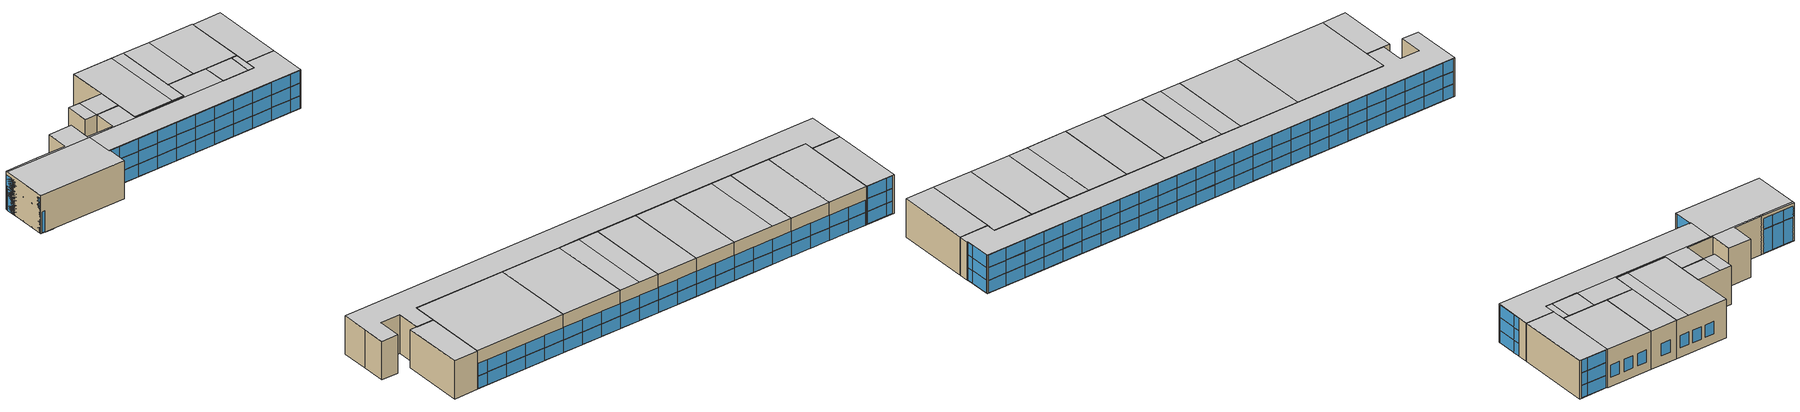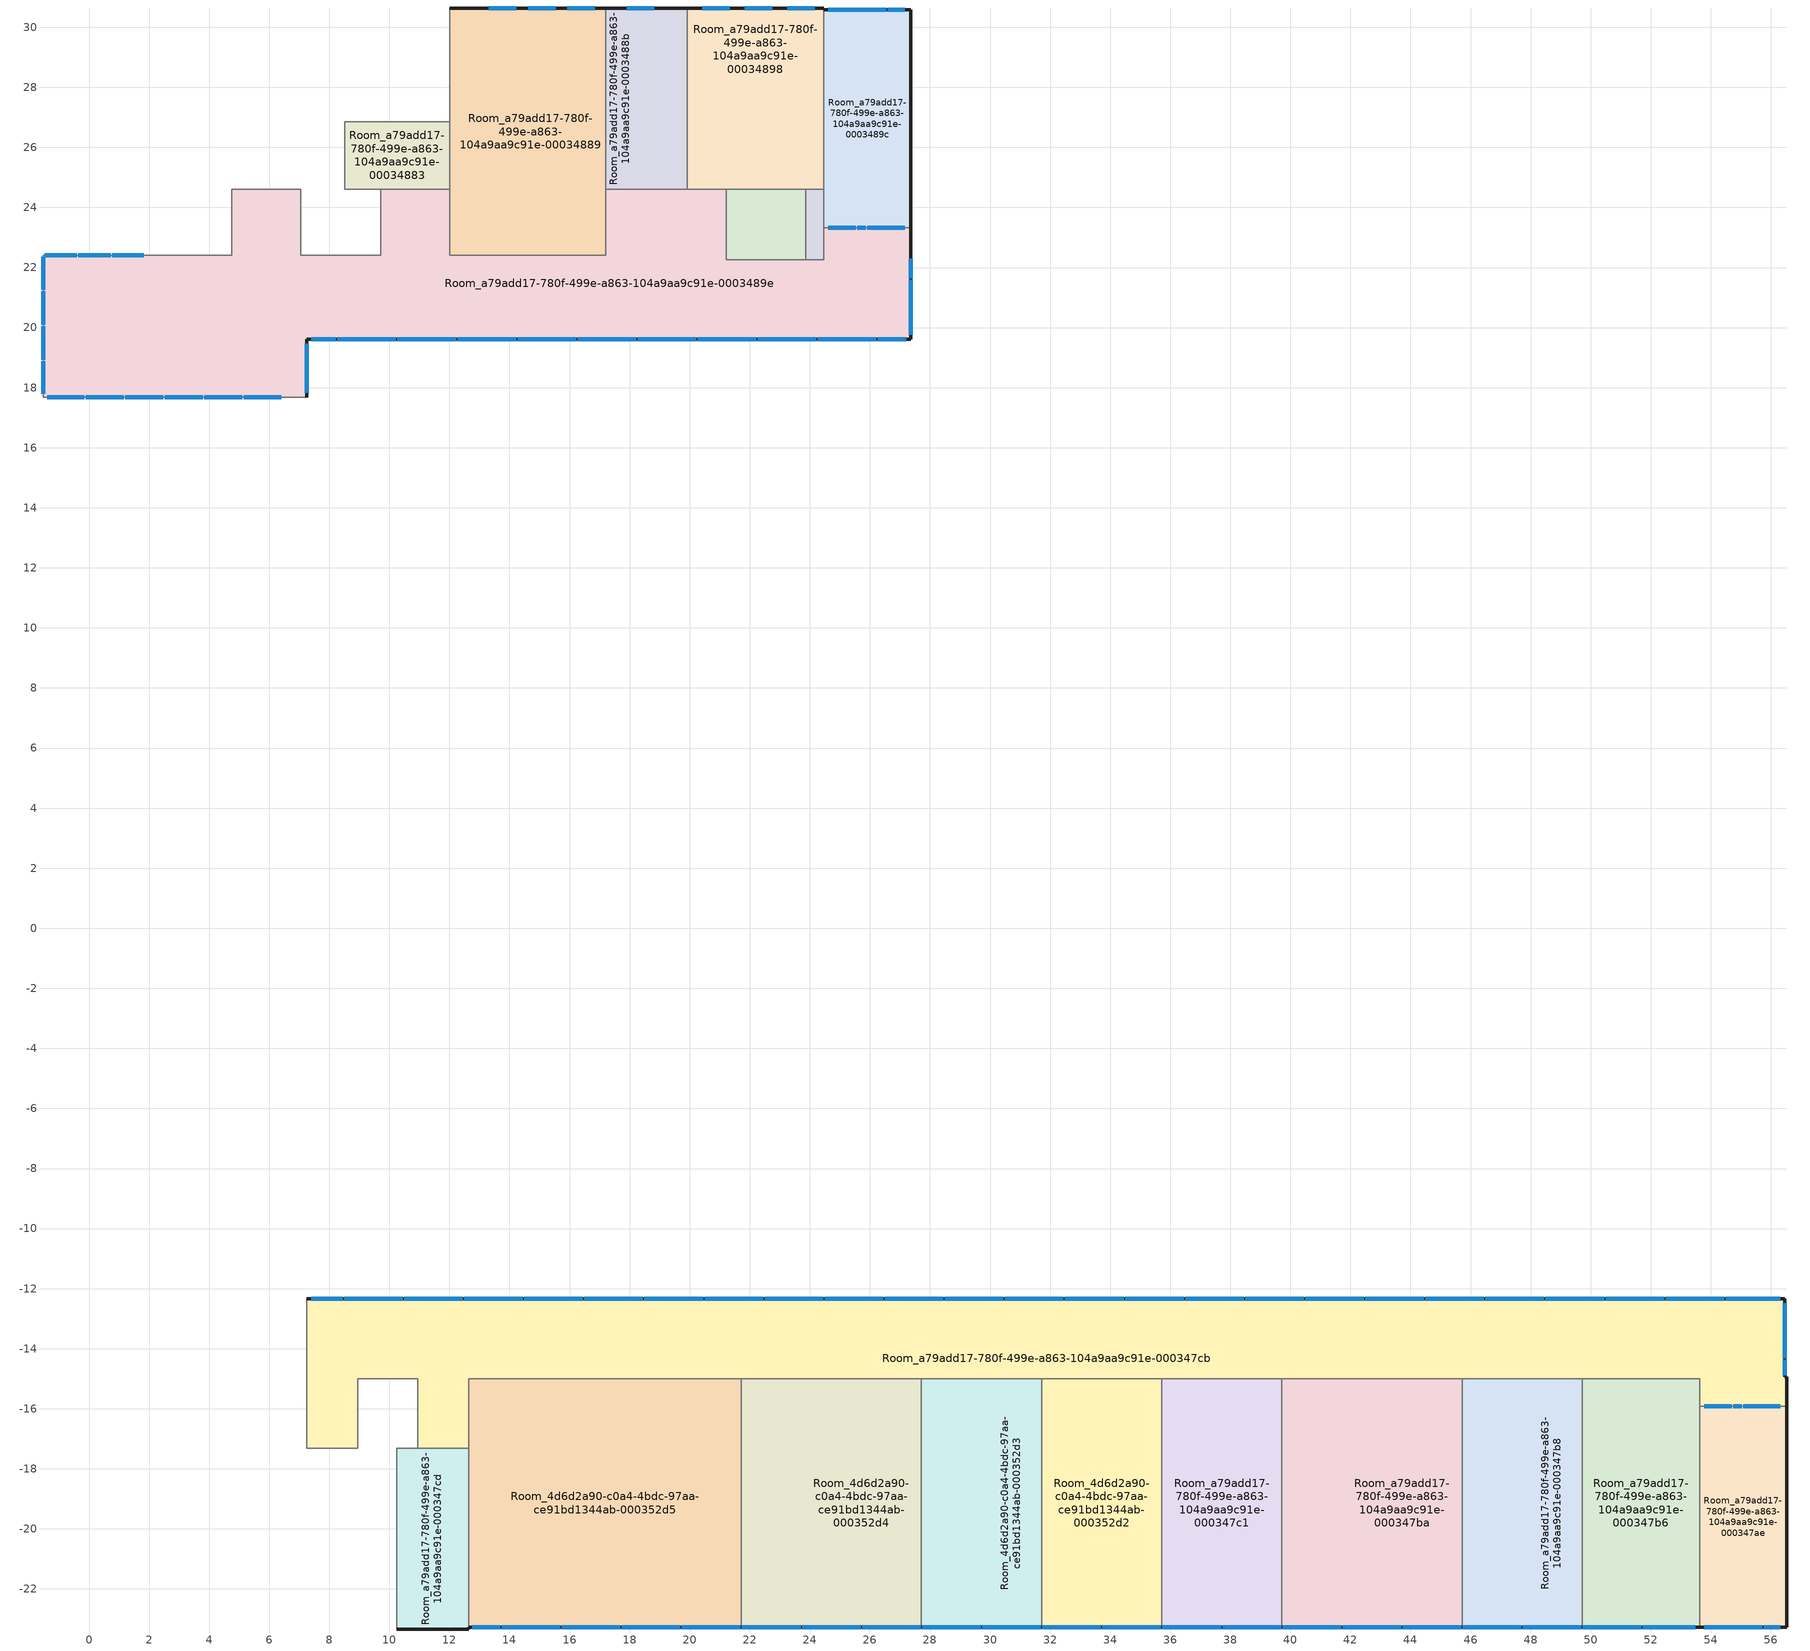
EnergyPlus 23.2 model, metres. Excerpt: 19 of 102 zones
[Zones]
Room_4d6d2a90-c0a4-4bdc-97aa-ce91bd1344ab-000352d2
 floor to Room_50383581-0df4-4a83-bafb-ea6cc3265f8b-0002b4b4 (Generic Interior Floor): 35.72,-15 35.72,-23.28 31.72,-23.28 31.72,-15 z3.8
 wall outside (Generic Exterior Wall): 31.72,-23.28 35.72,-23.28 z3.8:7.6
 wall to Room_4d6d2a90-c0a4-4bdc-97aa-ce91bd1344ab-000352d3 (Generic Interior Wall): 31.72,-15 31.72,-23.28 z3.8:7.6
 wall to Room_a79add17-780f-499e-a863-104a9aa9c91e-000347c1 (Generic Interior Wall): 35.72,-23.28 35.72,-15 z3.8:7.6
 wall to Room_a79add17-780f-499e-a863-104a9aa9c91e-000347cb (Generic Interior Wall): 35.72,-15 31.72,-15 z3.8:7.6
 window (Generic Double Pane): 31.74,-23.28 33.69,-23.28 / 33.74,-23.28 35.69,-23.28 z3.82:5.04; 31.74,-23.28 33.69,-23.28 / 33.74,-23.28 35.69,-23.28 z5.08:6.3
 ceiling to Room_7a4f2d19-b926-444c-8a52-5eac052b5192-00034d49 (Generic Interior Ceiling): 31.72,-15 31.72,-23.28 35.72,-23.28 35.72,-15 z7.6
Room_4d6d2a90-c0a4-4bdc-97aa-ce91bd1344ab-000352d3
 floor to Room_50383581-0df4-4a83-bafb-ea6cc3265f8b-0002b4b4 (Generic Interior Floor): 31.72,-15 31.72,-23.28 29.72,-23.28 29.72,-15 z3.8
 floor to Room_50383581-0df4-4a83-bafb-ea6cc3265f8b-0002b4b3 (Generic Interior Floor): 29.72,-15 29.72,-23.28 27.72,-23.28 27.72,-15 z3.8
 wall outside (Generic Exterior Wall): 27.72,-23.28 31.72,-23.28 z3.8:7.6
 wall to Room_4d6d2a90-c0a4-4bdc-97aa-ce91bd1344ab-000352d4 (Generic Interior Wall): 27.72,-15 27.72,-23.28 z3.8:7.6
 wall to Room_a79add17-780f-499e-a863-104a9aa9c91e-000347cb (Generic Interior Wall): 31.72,-15 27.72,-15 z3.8:7.6
 window (Generic Double Pane): 27.74,-23.28 29.69,-23.28 / 29.74,-23.28 31.69,-23.28 z3.82:5.04; 27.74,-23.28 29.69,-23.28 / 29.74,-23.28 31.69,-23.28 z5.08:6.3
 ceiling to Room_7a4f2d19-b926-444c-8a52-5eac052b5192-00034d5d (Generic Interior Ceiling): 27.72,-15 27.72,-23.28 29.72,-23.28 29.72,-15 z7.6
 ceiling to Room_7a4f2d19-b926-444c-8a52-5eac052b5192-00034d49 (Generic Interior Ceiling): 29.72,-15 29.72,-23.28 31.72,-23.28 31.72,-15 z7.6
Room_4d6d2a90-c0a4-4bdc-97aa-ce91bd1344ab-000352d4
 floor to Room_50383581-0df4-4a83-bafb-ea6cc3265f8b-0002b4b3 (Generic Interior Floor): 27.72,-15 27.72,-23.28 23.72,-23.28 23.72,-15 z3.8
 floor to Room_50383581-0df4-4a83-bafb-ea6cc3265f8b-0002b4b2 (Generic Interior Floor): 23.72,-15 23.72,-23.28 21.72,-23.28 21.72,-15 z3.8
 wall outside (Generic Exterior Wall): 21.72,-23.28 27.72,-23.28 z3.8:7.6
 wall to Room_4d6d2a90-c0a4-4bdc-97aa-ce91bd1344ab-000352d5 (Generic Interior Wall): 21.72,-15 21.72,-23.28 z3.8:7.6
 wall to Room_a79add17-780f-499e-a863-104a9aa9c91e-000347cb (Generic Interior Wall): 27.72,-15 21.72,-15 z3.8:7.6
 window (Generic Double Pane): 21.74,-23.28 23.69,-23.28 / 23.74,-23.28 25.69,-23.28 / 25.74,-23.28 27.69,-23.28 z3.82:5.04; 21.74,-23.28 23.69,-23.28 / 23.74,-23.28 25.69,-23.28 / 25.74,-23.28 27.69,-23.28 z5.08:6.3
 ceiling to Room_7a4f2d19-b926-444c-8a52-5eac052b5192-00034d5d (Generic Interior Ceiling): 21.72,-15 21.72,-23.28 27.72,-23.28 27.72,-15 z7.6
Room_4d6d2a90-c0a4-4bdc-97aa-ce91bd1344ab-000352d5
 floor to Room_50383581-0df4-4a83-bafb-ea6cc3265f8b-0002b4b2 (Generic Interior Floor): 21.72,-15 21.72,-23.28 12.65,-23.28 12.65,-15 z3.8
 wall outside (Generic Exterior Wall): 12.65,-23.28 21.72,-23.28 z3.8:7.6
 wall to Room_a79add17-780f-499e-a863-104a9aa9c91e-000347cb (Generic Interior Wall): 21.72,-15 12.65,-15 12.65,-17.32 z3.8:7.6
 wall to Room_a79add17-780f-499e-a863-104a9aa9c91e-000347cd (Generic Interior Wall): 12.65,-17.32 12.65,-23.28 z3.8:7.6
 window (Generic Double Pane): 12.77,-23.28 13.69,-23.28 / 13.74,-23.28 15.69,-23.28 / 15.74,-23.28 17.69,-23.28 / 17.74,-23.28 19.69,-23.28 / 19.74,-23.28 21.69,-23.28 z3.82:5.04; 19.74,-23.28 21.69,-23.28 / 12.77,-23.28 13.69,-23.28 / 13.74,-23.28 15.69,-23.28 / 15.74,-23.28 17.69,-23.28 / 17.74,-23.28 19.69,-23.28 z5.08:6.3
 ceiling to Room_7a4f2d19-b926-444c-8a52-5eac052b5192-00034d5f (Generic Interior Ceiling): 12.65,-15 12.65,-23.28 21.72,-23.28 21.72,-15 z7.6
Room_743f5bbc-171d-429b-9814-74ba7d31f499-00066587
 floor to Room_743f5bbc-171d-429b-9814-74ba7d31f499-0006658f (Generic Interior Floor): 24.47,24.61 24.47,22.26 23.87,22.26 23.87,24.61 z3.8
 wall to Room_a79add17-780f-499e-a863-104a9aa9c91e-0003489e (Generic Interior Wall): 23.87,22.26 24.47,22.26 24.47,23.32 z3.8:7.6
 wall to Room_a79add17-780f-499e-a863-104a9aa9c91e-0003489c (Generic Interior Wall): 24.47,23.32 24.47,24.61 z3.8:7.6
 wall to Room_a79add17-780f-499e-a863-104a9aa9c91e-00034898 (Generic Interior Wall): 24.47,24.61 23.87,24.61 z3.8:7.6
 wall to Room_a79add17-780f-499e-a863-104a9aa9c91e-0003489a (Generic Interior Wall): 23.87,24.61 23.87,22.26 z3.8:7.6
 ceiling to Room_743f5bbc-171d-429b-9814-74ba7d31f499-00066556 (Generic Interior Ceiling): 23.87,24.61 23.87,22.26 24.47,22.26 24.47,24.61 z7.6
Room_a79add17-780f-499e-a863-104a9aa9c91e-000347ae
 floor to Room_50383581-0df4-4a83-bafb-ea6cc3265f8b-0002b4b7 (Generic Interior Floor): 56.52,-15.92 56.52,-23.28 53.63,-23.28 53.63,-15.92 z3.8
 wall outside (Generic Exterior Wall): 53.63,-23.28 56.52,-23.28 56.52,-15.92 z3.8:7.6
 wall to Room_a79add17-780f-499e-a863-104a9aa9c91e-000347cb (Generic Interior Wall): 56.52,-15.92 53.63,-15.92 z3.8:7.6
 wall to Room_a79add17-780f-499e-a863-104a9aa9c91e-000347b6 (Generic Interior Wall): 53.63,-15.92 53.63,-23.28 z3.8:7.6
 window (Generic Double Pane): 53.78,-23.28 55.7,-23.28 / 55.75,-23.28 56.32,-23.28 z3.85:5.04; 53.78,-23.28 55.7,-23.28 / 55.75,-23.28 56.32,-23.28 z5.09:6.31; 53.78,-23.28 55.7,-23.28 / 55.75,-23.28 56.32,-23.28 z6.36:7.57
 window inside (Generic Single Pane): 55.02,-15.92 54.74,-15.92 / 56.32,-15.92 55.07,-15.92 z3.85:5.93; 54.69,-15.92 53.78,-15.92 / 55.02,-15.92 54.74,-15.92 / 56.32,-15.92 55.07,-15.92 z5.98:6.18; 54.69,-15.92 53.78,-15.92 / 55.02,-15.92 54.74,-15.92 / 56.32,-15.92 55.07,-15.92 z6.23:7.28; 54.69,-15.92 53.78,-15.92 z3.8:5.93
 ceiling to Room_e29811d8-f362-4144-bef4-40532c4f577a-000348c9 (Generic Interior Ceiling): 53.63,-15.92 53.63,-23.28 56.52,-23.28 56.52,-15.92 z7.6
Room_a79add17-780f-499e-a863-104a9aa9c91e-000347b6
 floor to Room_50383581-0df4-4a83-bafb-ea6cc3265f8b-0002b4b6 (Generic Interior Floor): 53.63,-15 53.63,-23.28 49.72,-23.28 49.72,-15 z3.8
 wall outside (Generic Exterior Wall): 49.72,-23.28 53.63,-23.28 z3.8:7.6
 wall to Room_a79add17-780f-499e-a863-104a9aa9c91e-000347b8 (Generic Interior Wall): 49.72,-15 49.72,-23.28 z3.8:7.6
 wall to Room_a79add17-780f-499e-a863-104a9aa9c91e-000347cb (Generic Interior Wall): 53.63,-15.92 53.63,-15 49.72,-15 z3.8:7.6
 window (Generic Double Pane): 49.74,-23.28 51.69,-23.28 / 51.74,-23.28 53.48,-23.28 z3.82:5.04; 49.74,-23.28 51.69,-23.28 / 51.74,-23.28 53.48,-23.28 z5.08:6.3
 ceiling to Room_e29811d8-f362-4144-bef4-40532c4f577a-000348cf (Generic Interior Ceiling): 49.72,-15 49.72,-23.28 53.63,-23.28 53.63,-15 z7.6
Room_a79add17-780f-499e-a863-104a9aa9c91e-000347b8
 floor to Room_50383581-0df4-4a83-bafb-ea6cc3265f8b-0002b4b6 (Generic Interior Floor): 49.72,-15 49.72,-23.28 47.72,-23.28 47.72,-15 z3.8
 floor to Room_50383581-0df4-4a83-bafb-ea6cc3265f8b-0002b4b5 (Generic Interior Floor): 47.72,-15 47.72,-23.28 45.72,-23.28 45.72,-15 z3.8
 wall outside (Generic Exterior Wall): 45.72,-23.28 49.72,-23.28 z3.8:7.6
 wall to Room_a79add17-780f-499e-a863-104a9aa9c91e-000347ba (Generic Interior Wall): 45.72,-15 45.72,-23.28 z3.8:7.6
 wall to Room_a79add17-780f-499e-a863-104a9aa9c91e-000347cb (Generic Interior Wall): 49.72,-15 45.72,-15 z3.8:7.6
 window (Generic Double Pane): 45.74,-23.28 47.69,-23.28 / 47.74,-23.28 49.69,-23.28 z3.82:5.04; 45.74,-23.28 47.69,-23.28 / 47.74,-23.28 49.69,-23.28 z5.08:6.3
 ceiling to Room_e29811d8-f362-4144-bef4-40532c4f577a-000348cf (Generic Interior Ceiling): 45.72,-15 45.72,-23.28 49.72,-23.28 49.72,-15 z7.6
Room_a79add17-780f-499e-a863-104a9aa9c91e-000347ba
 floor to Room_50383581-0df4-4a83-bafb-ea6cc3265f8b-0002b4b5 (Generic Interior Floor): 45.72,-15 45.72,-23.28 41.72,-23.28 41.72,-15 z3.8
 floor to Room_50383581-0df4-4a83-bafb-ea6cc3265f8b-0002b4b4 (Generic Interior Floor): 41.72,-15 41.72,-23.28 39.72,-23.28 39.72,-15 z3.8
 wall outside (Generic Exterior Wall): 39.72,-23.28 45.72,-23.28 z3.8:7.6
 wall to Room_a79add17-780f-499e-a863-104a9aa9c91e-000347c1 (Generic Interior Wall): 39.72,-15 39.72,-23.28 z3.8:7.6
 wall to Room_a79add17-780f-499e-a863-104a9aa9c91e-000347cb (Generic Interior Wall): 45.72,-15 39.72,-15 z3.8:7.6
 window (Generic Double Pane): 39.74,-23.28 41.69,-23.28 / 41.74,-23.28 43.69,-23.28 / 43.74,-23.28 45.69,-23.28 z3.82:5.04; 39.74,-23.28 41.69,-23.28 / 41.74,-23.28 43.69,-23.28 / 43.74,-23.28 45.69,-23.28 z5.08:6.3
 ceiling to Room_e29811d8-f362-4144-bef4-40532c4f577a-000348d1 (Generic Interior Ceiling): 39.72,-15 39.72,-23.28 43.72,-23.28 43.72,-15 z7.6
 ceiling to Room_e29811d8-f362-4144-bef4-40532c4f577a-000348cf (Generic Interior Ceiling): 43.72,-15 43.72,-23.28 45.72,-23.28 45.72,-15 z7.6
Room_a79add17-780f-499e-a863-104a9aa9c91e-000347c1
 floor to Room_50383581-0df4-4a83-bafb-ea6cc3265f8b-0002b4b4 (Generic Interior Floor): 39.72,-15 39.72,-23.28 35.72,-23.28 35.72,-15 z3.8
 wall outside (Generic Exterior Wall): 35.72,-23.28 39.72,-23.28 z3.8:7.6
 wall to Room_a79add17-780f-499e-a863-104a9aa9c91e-000347cb (Generic Interior Wall): 39.72,-15 35.72,-15 z3.8:7.6
 window (Generic Double Pane): 35.74,-23.28 37.69,-23.28 / 37.74,-23.28 39.69,-23.28 z3.82:5.04; 35.74,-23.28 37.69,-23.28 / 37.74,-23.28 39.69,-23.28 z5.08:6.3
 ceiling to Room_e29811d8-f362-4144-bef4-40532c4f577a-000348d1 (Generic Interior Ceiling): 35.72,-15 35.72,-23.28 39.72,-23.28 39.72,-15 z7.6
Room_a79add17-780f-499e-a863-104a9aa9c91e-000347cb
 floor to Room_50383581-0df4-4a83-bafb-ea6cc3265f8b-0002b4b1 (Generic Interior Floor): 56.47,-12.34 56.47,-14.93 56.52,-14.93 56.52,-15.92 53.63,-15.92 53.63,-15 12.65,-15 12.65,-17.32 10.95,-17.32 10.95,-15 8.94,-15 8.94,-17.32 7.24,-17.32 7.24,-15 7.29,-15 7.29,-12.34 z3.8
 floor to Room_50383581-0df4-4a83-bafb-ea6cc3265f8b-0002b498 (Generic Interior Floor): 7.29,-12.34 7.29,-15 7.24,-15 7.24,-12.34 z3.8
 wall outside (Generic Exterior Wall): 56.52,-15.92 56.52,-14.93 56.47,-14.93 56.47,-12.34 7.24,-12.34 z3.8:7.6
 wall to Room_743f5bbc-171d-429b-9814-74ba7d31f499-0006657c (Generic Interior Wall): 8.94,-17.32 8.94,-15 10.95,-15 10.95,-17.32 z3.8:7.6
 wall to Room_a79add17-780f-499e-a863-104a9aa9c91e-000347cd (Generic Interior Wall): 10.95,-17.32 12.65,-17.32 z3.8:7.6
 wall to Room_a79add17-780f-499e-a863-104a9aa9c91e-0003483f (Generic Interior Wall): 7.24,-12.34 7.24,-15 z3.8:7.6
 wall to Room_a79add17-780f-499e-a863-104a9aa9c91e-0003483d (Generic Interior Wall): 7.24,-15 7.24,-17.32 z3.8:7.6
 wall to Room_a79add17-780f-499e-a863-104a9aa9c91e-00034839 (Generic Interior Wall): 7.24,-17.32 8.94,-17.32 z3.8:7.6
 window (Generic Double Pane): 56.47,-14.88 56.47,-14.36 / 56.47,-14.31 56.47,-12.49 / 56.32,-12.34 54.49,-12.34 / 38.44,-12.34 36.49,-12.34 / 36.44,-12.34 34.49,-12.34 / 34.44,-12.34 32.49,-12.34 / 32.44,-12.34 30.49,-12.34 / 30.44,-12.34 28.49,-12.34 / 28.44,-12.34 26.49,-12.34 / 26.44,-12.34 24.49,-12.34 / 24.44,-12.34 22.49,-12.34 / 22.44,-12.34 20.49,-12.34 / 54.44,-12.34 52.49,-12.34 / 52.44,-12.34 50.49,-12.34 / 50.44,-12.34 48.49,-12.34 / 48.44,-12.34 46.49,-12.34 / 46.44,-12.34 44.49,-12.34 / 44.44,-12.34 42.49,-12.34 / 42.44,-12.34 40.49,-12.34 / 40.44,-12.34 38.49,-12.34 z3.82:5.04; 56.47,-14.88 56.47,-14.36 / 56.47,-14.31 56.47,-12.49 / 56.32,-12.34 54.49,-12.34 / 54.44,-12.34 52.49,-12.34 / 52.44,-12.34 50.49,-12.34 / 50.44,-12.34 48.49,-12.34 / 48.44,-12.34 46.49,-12.34 / 46.44,-12.34 44.49,-12.34 / 44.44,-12.34 42.49,-12.34 / 42.44,-12.34 40.49,-12.34 / 40.44,-12.34 38.49,-12.34 / 38.44,-12.34 36.49,-12.34 / 36.44,-12.34 34.49,-12.34 / 34.44,-12.34 32.49,-12.34 / 32.44,-12.34 30.49,-12.34 / 30.44,-12.34 28.49,-12.34 / 28.44,-12.34 26.49,-12.34 / 26.44,-12.34 24.49,-12.34 / 24.44,-12.34 22.49,-12.34 / 22.44,-12.34 20.49,-12.34 / 20.44,-12.34 18.49,-12.34 / 18.44,-12.34 16.49,-12.34 / 16.44,-12.34 14.49,-12.34 / 14.44,-12.34 12.49,-12.34 / 12.44,-12.34 10.49,-12.34 / 10.44,-12.34 8.49,-12.34 / 8.44,-12.34 7.39,-12.34 z5.08:6.3; 56.47,-14.88 56.47,-14.36 / 56.47,-14.31 56.47,-12.49 / 56.32,-12.34 54.49,-12.34 / 54.44,-12.34 52.49,-12.34 / 52.44,-12.34 50.49,-12.34 / 50.44,-12.34 48.49,-12.34 / 48.44,-12.34 46.49,-12.34 / 46.44,-12.34 44.49,-12.34 / 44.44,-12.34 42.49,-12.34 / 42.44,-12.34 40.49,-12.34 / 40.44,-12.34 38.49,-12.34 / 38.44,-12.34 36.49,-12.34 / 36.44,-12.34 34.49,-12.34 / 34.44,-12.34 32.49,-12.34 / 32.44,-12.34 30.49,-12.34 / 30.44,-12.34 28.49,-12.34 / 28.44,-12.34 26.49,-12.34 / 26.44,-12.34 24.49,-12.34 / 24.44,-12.34 22.49,-12.34 / 22.44,-12.34 20.49,-12.34 / 20.44,-12.34 18.49,-12.34 / 18.44,-12.34 16.49,-12.34 / 16.44,-12.34 14.49,-12.34 z6.35:7.57; 18.44,-12.34 16.49,-12.34 / 16.44,-12.34 14.49,-12.34 / 14.44,-12.34 12.49,-12.34 / 12.44,-12.34 10.49,-12.34 / 10.44,-12.34 8.49,-12.34 / 8.44,-12.34 7.39,-12.34 z3.82:5.03; 14.44,-12.34 12.49,-12.34 / 12.44,-12.34 10.49,-12.34 / 10.44,-12.34 8.49,-12.34 / 8.44,-12.34 7.39,-12.34 z6.35:7.56; 20.44,-12.34,5.04 20.44,-12.34,3.82 18.49,-12.34,3.82 18.49,-12.34,5.03
 ceiling to Room_743f5bbc-171d-429b-9814-74ba7d31f499-0006654f (Generic Interior Ceiling): 7.24,-12.34 7.24,-17.32 8.94,-17.32 8.94,-15 10.95,-15 10.95,-17.32 12.65,-17.32 12.65,-15 53.63,-15 53.63,-15.92 56.52,-15.92 56.52,-14.93 56.47,-14.93 56.47,-12.34 z7.6
Room_a79add17-780f-499e-a863-104a9aa9c91e-000347cd
 floor to Room_50383581-0df4-4a83-bafb-ea6cc3265f8b-0002b4b0 (Generic Interior Floor): 12.65,-17.32 12.65,-23.33 10.24,-23.33 10.24,-17.32 z3.8
 wall outside (Generic Exterior Wall): 10.24,-23.33 12.65,-23.33 12.65,-23.28 z3.8:7.6
 wall to Room_743f5bbc-171d-429b-9814-74ba7d31f499-0006657f (Generic Interior Wall): 10.24,-17.32 10.24,-23.33 z3.8:7.6
 wall to Room_743f5bbc-171d-429b-9814-74ba7d31f499-0006657c (Generic Interior Wall): 10.95,-17.32 10.24,-17.32 z3.8:7.6
 ceiling to Room_7a4f2d19-b926-444c-8a52-5eac052b5192-00034d61 (Generic Interior Ceiling): 10.24,-17.32 10.24,-23.33 12.65,-23.33 12.65,-17.32 z7.6
Room_a79add17-780f-499e-a863-104a9aa9c91e-00034883
 floor to Room_50383581-0df4-4a83-bafb-ea6cc3265f8b-0002b49a (Generic Interior Floor): 12.01,26.86 12.01,24.61 8.51,24.61 8.51,26.86 z3.8
 wall to Room_a79add17-780f-499e-a863-104a9aa9c91e-00034889 (Generic Interior Wall): 12.01,24.61 12.01,26.86 z3.8:7.6
 wall to Room_a79add17-780f-499e-a863-104a9aa9c91e-00034887 (Generic Interior Wall): 12.01,26.86 8.51,26.86 z3.8:7.6
 wall to Room_f6fcc905-8d54-487d-ba6b-f29c2dbf5b18-0006671b (Generic Interior Wall): 8.51,26.86 8.51,24.61 z3.8:7.6
 wall to Room_a79add17-780f-499e-a863-104a9aa9c91e-00034885 (Generic Interior Wall): 8.51,24.61 9.71,24.61 z3.8:7.6
 wall to Room_a79add17-780f-499e-a863-104a9aa9c91e-0003489e (Generic Interior Wall): 9.71,24.61 12.01,24.61 z3.8:7.6
 ceiling to Room_7a4f2d19-b926-444c-8a52-5eac052b5192-00034d93 (Generic Interior Ceiling): 9.71,26.86 9.71,24.61 12.01,24.61 12.01,26.86 z7.6
 ceiling to Room_7a4f2d19-b926-444c-8a52-5eac052b5192-00034d8f (Generic Interior Ceiling): 8.51,26.86 8.51,24.61 9.71,24.61 9.71,26.86 z7.6
Room_a79add17-780f-499e-a863-104a9aa9c91e-00034889
 floor to Room_50383581-0df4-4a83-bafb-ea6cc3265f8b-0002b49d (Generic Interior Floor): 17.21,30.64 17.21,22.41 14.92,22.41 14.92,24.61 12.18,24.61 12.18,30.64 z3.8
 floor to Room_50383581-0df4-4a83-bafb-ea6cc3265f8b-0002b49c (Generic Interior Floor): 14.92,24.61 14.92,22.41 12.18,22.41 12.18,24.61 z3.8
 floor to Room_50383581-0df4-4a83-bafb-ea6cc3265f8b-0002b49b (Generic Interior Floor): 12.18,24.61 12.18,22.41 12.01,22.41 12.01,24.61 z3.8
 floor to Room_50383581-0df4-4a83-bafb-ea6cc3265f8b-0002b49a (Generic Interior Floor): 12.18,30.64 12.18,24.61 12.01,24.61 12.01,30.64 z3.8
 wall outside (Generic Exterior Wall): 17.21,30.64 12.01,30.64 z3.8:7.6
 wall to Room_a79add17-780f-499e-a863-104a9aa9c91e-00034887 (Generic Interior Wall): 12.01,30.64 12.01,26.86 z3.8:7.6
 wall to Room_a79add17-780f-499e-a863-104a9aa9c91e-0003489e (Generic Interior Wall): 12.01,24.61 12.01,22.41 17.21,22.41 17.21,24.61 z3.8:7.6
 wall to Room_a79add17-780f-499e-a863-104a9aa9c91e-0003488b (Generic Interior Wall): 17.21,24.61 17.21,30.64 z3.8:7.6
 window (Generic Double Pane): 14.23,30.64 13.31,30.64 / 15.54,30.64 14.63,30.64 / 16.84,30.64 15.92,30.64 z4.72:5.94
 ceiling to Room_7a4f2d19-b926-444c-8a52-5eac052b5192-00034d9e (Generic Interior Ceiling): 16.01,30.64 16.01,22.41 17.21,22.41 17.21,30.64 z7.6
 ceiling to Room_7a4f2d19-b926-444c-8a52-5eac052b5192-00034d93 (Generic Interior Ceiling): 12.01,30.64 12.01,22.41 16.01,22.41 16.01,30.64 z7.6
Room_a79add17-780f-499e-a863-104a9aa9c91e-0003488b
 floor to Room_50383581-0df4-4a83-bafb-ea6cc3265f8b-0002b49f (Generic Interior Floor): 19.91,27.89 19.91,24.61 18.2,24.61 18.2,27.89 z3.8
 floor to Room_50383581-0df4-4a83-bafb-ea6cc3265f8b-0002b49e (Generic Interior Floor): 19.91,30.64 19.91,27.89 18.2,27.89 18.2,30.64 z3.8
 floor to Room_50383581-0df4-4a83-bafb-ea6cc3265f8b-0002b49d (Generic Interior Floor): 18.2,30.64 18.2,24.61 17.21,24.61 17.21,30.64 z3.8
 wall outside (Generic Exterior Wall): 19.91,30.64 17.21,30.64 z3.8:7.6
 wall to Room_a79add17-780f-499e-a863-104a9aa9c91e-00034898 (Generic Interior Wall): 19.91,24.61 19.91,30.64 z3.8:7.6
 wall to Room_a79add17-780f-499e-a863-104a9aa9c91e-0003489e (Generic Interior Wall): 17.21,24.61 19.91,24.61 z3.8:7.6
 window (Generic Double Pane): 18.83,30.64 17.91,30.64 z4.72:5.94
 ceiling to Room_7a4f2d19-b926-444c-8a52-5eac052b5192-00034d9e (Generic Interior Ceiling): 17.21,30.64 17.21,24.61 19.91,24.61 19.91,30.64 z7.6
Room_a79add17-780f-499e-a863-104a9aa9c91e-00034898
 floor to Room_50383581-0df4-4a83-bafb-ea6cc3265f8b-0002b4a0 (Generic Interior Floor): 24.47,27.89 24.47,24.61 21.21,24.61 21.21,27.89 z3.8
 floor to Room_50383581-0df4-4a83-bafb-ea6cc3265f8b-0002b49f (Generic Interior Floor): 21.21,27.89 21.21,24.61 19.91,24.61 19.91,27.89 z3.8
 floor to Room_50383581-0df4-4a83-bafb-ea6cc3265f8b-0002b49e (Generic Interior Floor): 24.47,30.64 24.47,27.89 19.91,27.89 19.91,30.64 z3.8
 wall outside (Generic Exterior Wall): 24.47,30.59 24.47,30.64 19.91,30.64 z3.8:7.6
 wall to Room_a79add17-780f-499e-a863-104a9aa9c91e-0003489e (Generic Interior Wall): 19.91,24.61 21.21,24.61 z3.8:7.6
 wall to Room_a79add17-780f-499e-a863-104a9aa9c91e-0003489a (Generic Interior Wall): 21.21,24.61 23.87,24.61 z3.8:7.6
 wall to Room_a79add17-780f-499e-a863-104a9aa9c91e-0003489c (Generic Interior Wall): 24.47,24.61 24.47,30.59 z3.8:7.6
 window (Generic Double Pane): 21.33,30.64 20.41,30.64 / 22.74,30.64 21.83,30.64 / 24.17,30.64 23.25,30.64 z4.72:5.94
 ceiling to Room_7a4f2d19-b926-444c-8a52-5eac052b5192-00034d9e (Generic Interior Ceiling): 19.91,30.64 19.91,24.61 24.47,24.61 24.47,30.64 z7.6
Room_a79add17-780f-499e-a863-104a9aa9c91e-0003489a
 floor to Room_50383581-0df4-4a83-bafb-ea6cc3265f8b-0002b4a1 (Generic Interior Floor): 23.87,24.61 23.87,22.26 21.21,22.26 21.21,24.61 z3.8
 wall to Room_a79add17-780f-499e-a863-104a9aa9c91e-0003489e (Generic Interior Wall): 21.21,24.61 21.21,22.26 23.87,22.26 z3.8:7.6
 ceiling to Room_7a4f2d19-b926-444c-8a52-5eac052b5192-00034da0 (Generic Interior Ceiling): 21.21,24.61 21.21,22.26 23.87,22.26 23.87,24.61 z7.6
Room_a79add17-780f-499e-a863-104a9aa9c91e-0003489c
 floor to Room_50383581-0df4-4a83-bafb-ea6cc3265f8b-0002b4a2 (Generic Interior Floor): 27.36,30.59 27.36,23.32 24.47,23.32 24.47,30.59 z3.8
 wall outside (Generic Exterior Wall): 27.36,23.32 27.36,30.59 24.47,30.59 z3.8:7.6
 wall to Room_a79add17-780f-499e-a863-104a9aa9c91e-0003489e (Generic Interior Wall): 24.47,23.32 27.36,23.32 z3.8:7.6
 window (Generic Double Pane): 26.54,30.59 24.62,30.59 / 27.16,30.59 26.59,30.59 z3.85:5.04; 26.54,30.59 24.62,30.59 / 27.16,30.59 26.59,30.59 z5.09:6.31; 26.54,30.59 24.62,30.59 / 27.16,30.59 26.59,30.59 z6.36:7.57
 window inside (Generic Single Pane): 25.58,23.32 25.86,23.32 / 25.91,23.32 27.16,23.32 z3.85:5.93; 24.62,23.32 25.53,23.32 / 25.58,23.32 25.86,23.32 / 25.91,23.32 27.16,23.32 z5.98:6.18; 24.62,23.32 25.53,23.32 / 25.58,23.32 25.86,23.32 / 25.91,23.32 27.16,23.32 z6.23:7.28; 24.62,23.32 25.53,23.32 z3.8:5.93
 ceiling to Room_7a4f2d19-b926-444c-8a52-5eac052b5192-00034da2 (Generic Interior Ceiling): 24.47,30.59 24.47,23.32 27.36,23.32 27.36,30.59 z7.6
Room_a79add17-780f-499e-a863-104a9aa9c91e-0003489e
 floor to Room_50383581-0df4-4a83-bafb-ea6cc3265f8b-0002b4a3 (Generic Interior Floor): 27.36,23.32 27.36,19.62 7.29,19.62 7.29,22.26 24.47,22.26 24.47,23.32 z3.8
 floor to Room_50383581-0df4-4a83-bafb-ea6cc3265f8b-0002b49f (Generic Interior Floor): 21.21,24.61 21.21,22.26 18.2,22.26 18.2,24.61 z3.8
 floor to Room_50383581-0df4-4a83-bafb-ea6cc3265f8b-0002b49d (Generic Interior Floor): 18.2,24.61 18.2,22.26 14.92,22.26 14.92,22.41 17.21,22.41 17.21,24.61 z3.8
 floor to Room_50383581-0df4-4a83-bafb-ea6cc3265f8b-0002b49c (Generic Interior Floor): 14.92,22.41 14.92,22.26 12.18,22.26 12.18,22.41 z3.8
 floor to Room_50383581-0df4-4a83-bafb-ea6cc3265f8b-0002b49b (Generic Interior Floor): 12.01,24.61 12.01,22.41 12.18,22.41 12.18,22.26 8.22,22.26 8.22,22.41 9.71,22.41 9.71,24.61 z3.8
 floor to Room_50383581-0df4-4a83-bafb-ea6cc3265f8b-0002b499 (Generic Interior Floor): 7.04,24.61 7.04,22.41 8.22,22.41 8.22,22.26 -1.38,22.26 -1.38,22.33 -1.52,22.33 -1.52,22.41 4.74,22.41 4.74,24.61 z3.8
 floor to Room_50383581-0df4-4a83-bafb-ea6cc3265f8b-0002b498 (Generic Interior Floor): 7.29,22.26 7.29,19.62 7.24,19.62 7.24,17.67 -1.52,17.67 -1.52,22.33 -1.38,22.33 -1.38,22.26 z3.8
 wall outside (Generic Exterior Wall): 7.24,17.67 7.24,19.62 27.36,19.62 27.36,23.32 z3.8:7.6
 wall to Room_a79add17-780f-499e-a863-104a9aa9c91e-00034885 (Generic Interior Wall): 9.71,24.61 9.71,22.41 7.04,22.41 7.04,24.61 z3.8:7.6
 wall to Room_a79add17-780f-499e-a863-104a9aa9c91e-00034881 (Generic Interior Wall): 7.04,24.61 4.74,24.61 z3.8:7.6
 wall to Room_a79add17-780f-499e-a863-104a9aa9c91e-0003487f (Generic Interior Wall): 4.74,24.61 4.74,22.41 1.94,22.41 z3.8:7.6
 wall to Room_a79add17-780f-499e-a863-104a9aa9c91e-00034864 (Generic Interior Wall): 1.94,22.41 -1.52,22.41 -1.52,17.67 z3.8:7.6
 wall to Room_a79add17-780f-499e-a863-104a9aa9c91e-0003483f (Generic Interior Wall): -1.52,17.67 7.24,17.67 z3.8:7.6
 window (Generic Double Pane): 7.39,19.62 8.22,19.62 / 24.27,19.62 26.22,19.62 / 26.27,19.62 27.21,19.62 / 8.27,19.62 10.22,19.62 / 10.27,19.62 12.22,19.62 / 12.27,19.62 14.22,19.62 / 14.27,19.62 16.22,19.62 / 16.27,19.62 18.22,19.62 / 18.27,19.62 20.22,19.62 / 20.27,19.62 22.22,19.62 / 22.27,19.62 24.22,19.62 / 27.36,19.77 27.36,21.59 / 27.36,21.64 27.36,22.29 / 7.24,17.84 7.24,19.47 z3.82:5.04; 7.39,19.62 8.22,19.62 / 8.27,19.62 10.22,19.62 / 10.27,19.62 12.22,19.62 / 12.27,19.62 14.22,19.62 / 14.27,19.62 16.22,19.62 / 16.27,19.62 18.22,19.62 / 18.27,19.62 20.22,19.62 / 20.27,19.62 22.22,19.62 / 22.27,19.62 24.22,19.62 / 24.27,19.62 26.22,19.62 / 26.27,19.62 27.21,19.62 / 27.36,19.77 27.36,21.59 / 27.36,21.64 27.36,22.29 / 7.24,17.84 7.24,19.47 z5.08:6.3; 7.39,19.62 8.22,19.62 / 8.27,19.62 10.22,19.62 / 10.27,19.62 12.22,19.62 / 12.27,19.62 14.22,19.62 / 14.27,19.62 16.22,19.62 / 16.27,19.62 18.22,19.62 / 18.27,19.62 20.22,19.62 / 20.27,19.62 22.22,19.62 / 22.27,19.62 24.22,19.62 / 24.27,19.62 26.22,19.62 / 26.27,19.62 27.21,19.62 / 27.36,19.77 27.36,21.59 / 27.36,21.64 27.36,22.29 / 7.24,17.84 7.24,19.47 z6.35:7.57
 window inside (Generic Single Pane): 1.83,22.41 0.77,22.41 / 0.72,22.41 -0.36,22.41 / -0.41,22.41 -1.37,22.41 / -1.52,21.22 -1.52,20.1 / -1.52,20.05 -1.52,18.93 / -1.52,18.88 -1.52,17.79 / -0.11,17.67 1.16,17.67 / 5.16,17.67 6.4,17.67 / 3.84,17.67 5.11,17.67 / 2.53,17.67 3.79,17.67 / 1.21,17.67 2.48,17.67 z3.85:6.18; 1.83,22.41 0.77,22.41 / 0.72,22.41 -0.36,22.41 / -0.41,22.41 -1.47,22.41 / -1.52,22.36 -1.52,21.27 / -1.52,21.22 -1.52,20.1 / -1.52,20.05 -1.52,18.93 / -1.52,18.88 -1.52,17.79 / 1.21,17.67 2.48,17.67 / -0.11,17.67 1.16,17.67 / -1.4,17.67 -0.16,17.67 / 5.16,17.67 6.4,17.67 / 3.84,17.67 5.11,17.67 / 2.53,17.67 3.79,17.67 z6.23:7.28; -1.52,22.26 -1.52,22.23 / -1.52,22.18 -1.52,21.27 / -1.07,17.67 -0.16,17.67 z3.8:5.93; -1.52,22.26 -1.52,21.27 / -1.4,17.67 -0.16,17.67 z5.98:6.18; -1.4,17.67 -1.12,17.67 z3.85:5.93
 ceiling to Room_7a4f2d19-b926-444c-8a52-5eac052b5192-00034da4 (Generic Interior Ceiling): 7.17,22.26 7.17,19.62 27.36,19.62 27.36,23.32 24.47,23.32 24.47,22.26 z7.6
 ceiling to Room_7a4f2d19-b926-444c-8a52-5eac052b5192-00034d9e (Generic Interior Ceiling): 17.21,24.61 17.21,22.41 16.01,22.41 16.01,22.26 21.21,22.26 21.21,24.61 z7.6
 ceiling to Room_7a4f2d19-b926-444c-8a52-5eac052b5192-00034d93 (Generic Interior Ceiling): 9.71,24.61 9.71,22.26 16.01,22.26 16.01,22.41 12.01,22.41 12.01,24.61 z7.6
 ceiling to Room_7a4f2d19-b926-444c-8a52-5eac052b5192-00034d91 (Generic Interior Ceiling): 7.04,22.41 7.04,22.26 9.71,22.26 9.71,22.41 z7.6
 ceiling to Room_7a4f2d19-b926-444c-8a52-5eac052b5192-00034d8f (Generic Interior Ceiling): 1.65,22.41 1.65,22.26 7.04,22.26 7.04,24.61 4.74,24.61 4.74,22.41 z7.6
 ceiling to Room_7a4f2d19-b926-444c-8a52-5eac052b5192-00034d8d (Generic Interior Ceiling): -1.52,22.41 -1.52,22.26 1.65,22.26 1.65,22.41 z7.6
 ceiling to Room_7a4f2d19-b926-444c-8a52-5eac052b5192-00034d87 (Generic Interior Ceiling): -1.52,22.26 -1.52,17.67 7.24,17.67 7.24,19.62 7.17,19.62 7.17,22.26 z7.6
[Building]
Model 1
[Material] Thermal Absorptance=0.9
Name | Roughness | Thickness {m} | Conductivity {W/m-K} | Density {kg/m3} | Specific Heat {J/kg-K} | Solar Absorptance | Visible Absorptance
Generic 50mm Insulation | MediumRough | 0.05 | 0.03 | 43 | 1210 | 0.7 | 0.7
Generic Acoustic Tile | MediumSmooth | 0.02 | 0.06 | 368 | 590 | 0.2 | 0.2
Generic Brick | MediumRough | 0.1 | 0.9 | 1920 | 790 | 0.65 | 0.65
Generic Ceiling Air Gap | Smooth | 0.1 | 0.556 | 1.28 | 1000 | 0.7 | 0.7
Generic Gypsum Board | MediumSmooth | 0.0127 | 0.16 | 800 | 1090 | 0.5 | 0.5
Generic LW Concrete | MediumRough | 0.1 | 0.53 | 1280 | 840 | 0.8 | 0.8
Generic Wall Air Gap | Smooth | 0.1 | 0.667 | 1.28 | 1000 | 0.7 | 0.7
[WindowMaterial:Gas]
Generic Window Air Gap: Gas Type=Air; Thickness {m}=0.0127
[WindowMaterial:Glazing] Optical Data Type=SpectralAverage; Thickness {m}=0.006; Infrared Transmittance at Normal Incidence=0; Front Side Infrared Hemispherical Emissivity=0.84; Conductivity {W/m-K}=1; Dirt Correction Factor for Solar and Visible Transmittance=1; Solar Diffusing=No
Name | Solar Transmittance at Normal Incidence | Front Side Solar Reflectance at Normal Incidence | Back Side Solar Reflectance at Normal Incidence | Visible Transmittance at Normal Incidence | Front Side Visible Reflectance at Normal Incidence | Back Side Visible Reflectance at Normal Incidence | Back Side Infrared Hemispherical Emissivity
Generic Clear Glass | 0.77 | 0.07 | 0.07 | 0.88 | 0.08 | 0.08 | 0.84
Generic Low-e Glass | 0.45 | 0.36 | 0.36 | 0.71 | 0.21 | 0.21 | 0.047
[Construction]
Generic Double Pane: Generic Low-e Glass, Generic Window Air Gap, Generic Clear Glass
Generic Exterior Wall: Generic Brick, Generic LW Concrete, Generic 50mm Insulation, Generic Wall Air Gap, Generic Gypsum Board
Generic Interior Ceiling: Generic LW Concrete, Generic Ceiling Air Gap, Generic Acoustic Tile
Generic Interior Floor: Generic Acoustic Tile, Generic Ceiling Air Gap, Generic LW Concrete
Generic Interior Wall: Generic Gypsum Board, Generic Wall Air Gap, Generic Gypsum Board
Generic Single Pane: Generic Clear Glass
[Zone] Multiplier=1; Ceiling Height {m}=3.8; Part of Total Floor Area=Yes
Name | Volume {m3}
Room_4d6d2a90-c0a4-4bdc-97aa-ce91bd1344ab-000352d2; Room_4d6d2a90-c0a4-4bdc-97aa-ce91bd1344ab-000352d3; Room_a79add17-780f-499e-a863-104a9aa9c91e-000347b8; Room_a79add17-780f-499e-a863-104a9aa9c91e-000347c1 | 125.867
Room_4d6d2a90-c0a4-4bdc-97aa-ce91bd1344ab-000352d4; Room_a79add17-780f-499e-a863-104a9aa9c91e-000347ba | 188.801
Room_4d6d2a90-c0a4-4bdc-97aa-ce91bd1344ab-000352d5 | 285.381
Room_743f5bbc-171d-429b-9814-74ba7d31f499-00066587 | 5.36484
Room_a79add17-780f-499e-a863-104a9aa9c91e-000347ae | 80.9327
Room_a79add17-780f-499e-a863-104a9aa9c91e-000347b6 | 123.146
Room_a79add17-780f-499e-a863-104a9aa9c91e-000347cb | 538.489
Room_a79add17-780f-499e-a863-104a9aa9c91e-000347cd | 54.9299
Room_a79add17-780f-499e-a863-104a9aa9c91e-00034883 | 29.925
Room_a79add17-780f-499e-a863-104a9aa9c91e-00034889 | 162.669
Room_a79add17-780f-499e-a863-104a9aa9c91e-0003488b | 61.8909
Room_a79add17-780f-499e-a863-104a9aa9c91e-00034898 | 104.442
Room_a79add17-780f-499e-a863-104a9aa9c91e-0003489a | 23.751
Room_a79add17-780f-499e-a863-104a9aa9c91e-0003489c | 79.8339
Room_a79add17-780f-499e-a863-104a9aa9c91e-0003489e | 450.989
[Space]
Name | Zone
Room_4d6d2a90-c0a4-4bdc-97aa-ce91bd1344ab-000352d2_Space | Room_4d6d2a90-c0a4-4bdc-97aa-ce91bd1344ab-000352d2
Room_4d6d2a90-c0a4-4bdc-97aa-ce91bd1344ab-000352d3_Space | Room_4d6d2a90-c0a4-4bdc-97aa-ce91bd1344ab-000352d3
Room_4d6d2a90-c0a4-4bdc-97aa-ce91bd1344ab-000352d4_Space | Room_4d6d2a90-c0a4-4bdc-97aa-ce91bd1344ab-000352d4
Room_4d6d2a90-c0a4-4bdc-97aa-ce91bd1344ab-000352d5_Space | Room_4d6d2a90-c0a4-4bdc-97aa-ce91bd1344ab-000352d5
Room_743f5bbc-171d-429b-9814-74ba7d31f499-00066587_Space | Room_743f5bbc-171d-429b-9814-74ba7d31f499-00066587
Room_a79add17-780f-499e-a863-104a9aa9c91e-000347ae_Space | Room_a79add17-780f-499e-a863-104a9aa9c91e-000347ae
Room_a79add17-780f-499e-a863-104a9aa9c91e-000347b6_Space | Room_a79add17-780f-499e-a863-104a9aa9c91e-000347b6
Room_a79add17-780f-499e-a863-104a9aa9c91e-000347b8_Space | Room_a79add17-780f-499e-a863-104a9aa9c91e-000347b8
Room_a79add17-780f-499e-a863-104a9aa9c91e-000347ba_Space | Room_a79add17-780f-499e-a863-104a9aa9c91e-000347ba
Room_a79add17-780f-499e-a863-104a9aa9c91e-000347c1_Space | Room_a79add17-780f-499e-a863-104a9aa9c91e-000347c1
Room_a79add17-780f-499e-a863-104a9aa9c91e-000347cb_Space | Room_a79add17-780f-499e-a863-104a9aa9c91e-000347cb
Room_a79add17-780f-499e-a863-104a9aa9c91e-000347cd_Space | Room_a79add17-780f-499e-a863-104a9aa9c91e-000347cd
Room_a79add17-780f-499e-a863-104a9aa9c91e-00034883_Space | Room_a79add17-780f-499e-a863-104a9aa9c91e-00034883
Room_a79add17-780f-499e-a863-104a9aa9c91e-00034889_Space | Room_a79add17-780f-499e-a863-104a9aa9c91e-00034889
Room_a79add17-780f-499e-a863-104a9aa9c91e-0003488b_Space | Room_a79add17-780f-499e-a863-104a9aa9c91e-0003488b
Room_a79add17-780f-499e-a863-104a9aa9c91e-00034898_Space | Room_a79add17-780f-499e-a863-104a9aa9c91e-00034898
Room_a79add17-780f-499e-a863-104a9aa9c91e-0003489a_Space | Room_a79add17-780f-499e-a863-104a9aa9c91e-0003489a
Room_a79add17-780f-499e-a863-104a9aa9c91e-0003489c_Space | Room_a79add17-780f-499e-a863-104a9aa9c91e-0003489c
Room_a79add17-780f-499e-a863-104a9aa9c91e-0003489e_Space | Room_a79add17-780f-499e-a863-104a9aa9c91e-0003489e
